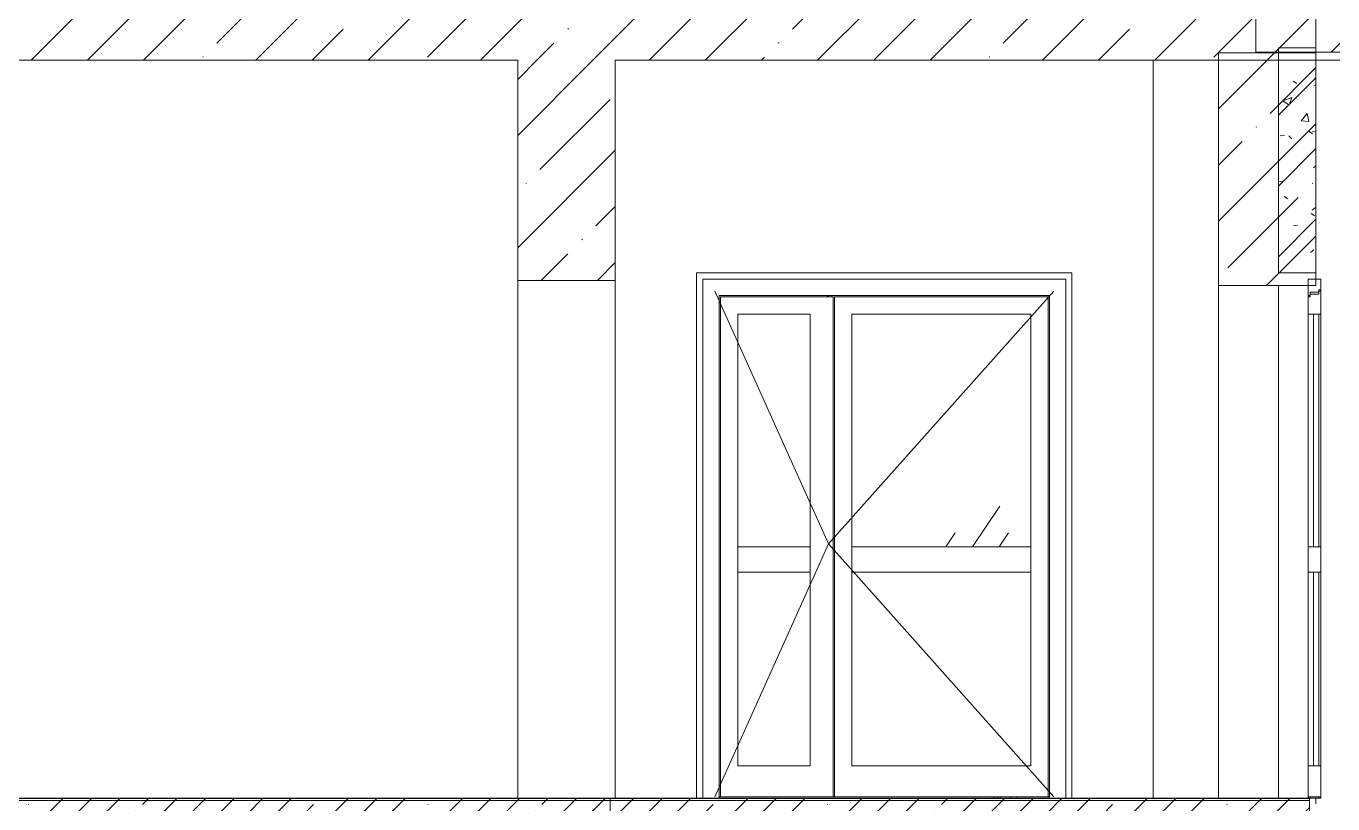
# Model space of a CAD drawing. Header units: millimetres. Extents: x -515342 to 330399, y -224905 to 507333.
# Drawn here: x 218485 to 223707, y 94758 to 97868 of the extents above; entities that cross this region are included whole.
import ezdxf

# ---------------------------------------------------------------- set-up
doc = ezdxf.new("R2010")
doc.units = ezdxf.units.MM
doc.linetypes.add('ASVP_Невидимые', pattern=[5, 3, -2])
for name, color, linetype, lineweight in [('Двери', 7, 'Continuous', 0), ('Двери открывание', 7, 'Continuous', 0), ('Лестницы', 7, 'Continuous', 0), ('Отметки', 7, 'Continuous', 0), ('Перекрытие', 7, 'Continuous', 0), ('Стены внутренние', 7, 'Continuous', 0), ('Стены несущие', 7, 'Continuous', 0), ('Стены перегородки', 7, 'Continuous', 0)]:
    doc.layers.add(name, color=color, linetype=linetype, lineweight=lineweight)
pattern_1 = [(45, (223568.56, 95610.5), (-224.5064, 224.5064), []), (45, (223793.07, 95610.5), (-224.5064, 224.5064), [396.875, -79.375, 3.353, -76.022])]
pattern_2 = [(45, (223568.56, 95610.5), (-114.0493, 114.0493), []), (45, (223682.61, 95610.5), (-114.0493, 114.0493), [201.613, -40.323, 3.353, -36.97])]

# ---------------------------------------------------------------- blocks, each defined once
blk = doc.blocks.new('Дверь_Алюминиевая_Противопожарная__ТПТ75__2 полотна - АР_Дверь_ТПТ75_1450х2075_h__Средник_EIS60_Л-10663339-О_АР_П_Разрез 3-3')
at = {"layer": 'Двери'}
h = blk.add_hatch(dxfattribs=at)
h.set_pattern_fill('FP_2', color=256, style=0, pattern_type=2)
h.set_pattern_definition([(236.31, (-5209.4, 8823.7), (-1778, -3556), [641.07, -5769.6]), (236.31, (-5173.8, 8717), (-1778, -3556), [384.64, -6026.03]), (236.31, (-5387.2, 8717), (-1778, -3556), [384.64, -6026.03])])
h.paths.add_polyline_path([(-8060, 7755), (-7345, 7755), (-7345, 8685), (-8060, 8685), (-8060, 7839.74)])
for p, q in [((-8655, 6750), (-8655, 8825)), ((-7205, 8825), (-8655, 8825)), ((-7205, 6750), (-7205, 8825)), ((-8589.5, 8759.5), (-8589.5, 6750)), ((-8589.5, 8759.5), (-7270.5, 8759.5)), ((-8584.5, 8754.5), (-8134.5, 8754.5)), ((-8584.5, 8754.5), (-8584.5, 6755)), ((-8157.5, 8759.5), (-8157.5, 8754.5)), ((-8152.5, 8759.5), (-8152.5, 8754.5)), ((-8139.5, 8759.5), (-8139.5, 8754.5)), ((-8134.5, 6755), (-8134.5, 8754.5)), ((-8129.5, 6755), (-8129.5, 8754.5)), ((-8129.5, 8754.5), (-7275.5, 8754.5)), ((-7275.5, 8754.5), (-7275.5, 6755)), ((-7270.5, 8759.5), (-7270.5, 6750)), ((-8515, 6878.7), (-8515, 8685)), ((-8515, 8685), (-8227, 8685)), ((-8227, 6878.7), (-8227, 8685)), ((-8060, 8685), (-8060, 6878.7)), ((-7345, 8685), (-8060, 8685)), ((-7345, 6878.7), (-7345, 8685)), ((-8515, 7654), (-8515, 7755)), ((-8227, 7755), (-8515, 7755)), ((-8227, 7755), (-8227, 7654)), ((-8060, 7654), (-8060, 7755)), ((-7345, 7755), (-8060, 7755)), ((-7345, 7755), (-7345, 7654)), ((-8227, 7654), (-8515, 7654)), ((-7345, 7654), (-8060, 7654)), ((-8227, 6878.7), (-8515, 6878.7)), ((-7345, 6878.7), (-8060, 6878.7)), ((-8584.5, 6755), (-8589.5, 6755)), ((-8134.5, 6755), (-8584.5, 6755)), ((-8134.5, 6755), (-8129.5, 6755)), ((-7275.5, 6755), (-8129.5, 6755)), ((-7275.5, 6755), (-7270.5, 6755))]:
    blk.add_line(p, q, dxfattribs=at)
at = {"layer": 'Двери', "linetype": 'ASVP_Невидимые'}
for p, q in [((-8655, 6750), (-8655, 8825)), ((-8655, 8825), (-7205, 8825)), ((-7205, 8825), (-7205, 6750))]:
    blk.add_line(p, q, dxfattribs=at)
at = {"layer": 'Двери открывание'}
for q in [(-8607.5, 8777.5), (-7252.5, 8777.5), (-8607.5, 6755), (-7252.5, 6755)]:
    blk.add_line((-8152.5, 7766.25), q, dxfattribs=at)
blk = doc.blocks.new('Дверь_Алюминиевая_Противопожарная__ТПТ75__2 полотна - АР_Дверь_ТПТ75_1450х2075_h__Средник_EIS60_Пр-10663336-О_АР_П_Разрез 3-3')
at = {"layer": 'Двери'}
for p, q in [((-7490.5, 3405), (-7490.5, 3400)), ((-7477.5, 3405), (-7477.5, 3400)), ((-7467.5, 3405), (-7467.5, 3400)), ((-7425, 3405), (-7425, 3400))]:
    blk.add_line(p, q, dxfattribs=at)
at = {"layer": 'Двери', "linetype": 'ASVP_Невидимые'}
for p, q in [((-7425, 3405), (-7425, 3400)), ((-7400, 3400), (-7400, 3405))]:
    blk.add_line(p, q, dxfattribs=at)
blk = doc.blocks.new('Дверь_Алюминиевая_Противопожарная__ТПТ75__2 полотна - АР_Дверь_ТПТ75_1450х2075_h__Средник_EI30_Пр-V160-О_АР_П_Разрез 3-3')
at = {"layer": 'Двери', "lineweight": 18}
for p, q in [((-6185, 8825), (-6236, 8825)), ((-6236, 8825), (-6236, 8759.5)), ((-6193, 8772.5), (-6193, 8782.5)), ((-6193, 8782.5), (-6185, 8782.5)), ((-6185, 8777.5), (-6193, 8777.5)), ((-6193, 8777.5), (-6193, 8764.5)), ((-6185, 8782.5), (-6185, 8825)), ((-6185, 8685), (-6185, 8777.5)), ((-6236, 8759.5), (-6228, 8759.5)), ((-6228, 8754.5), (-6236, 8754.5)), ((-6236, 8754.5), (-6236, 8685)), ((-6228, 8759.5), (-6228, 8772.5)), ((-6228, 8772.5), (-6193, 8772.5)), ((-6193, 8764.5), (-6228, 8764.5)), ((-6228, 8764.5), (-6228, 8754.5)), ((-6236, 8685), (-6185, 8685)), ((-6215, 8685), (-6215, 7755)), ((-6193, 8685), (-6215, 8685)), ((-6193, 7755), (-6193, 8685)), ((-6185, 7755), (-6236, 7755)), ((-6236, 7755), (-6236, 7654)), ((-6215, 7755), (-6193, 7755)), ((-6185, 7654), (-6185, 7755)), ((-6236, 7654), (-6185, 7654)), ((-6215, 7654), (-6215, 6878.7)), ((-6193, 7654), (-6215, 7654)), ((-6193, 6878.7), (-6193, 7654)), ((-6185, 6878.7), (-6236, 6878.7)), ((-6236, 6878.7), (-6236, 6755)), ((-6215, 6878.7), (-6193, 6878.7)), ((-6185, 6755), (-6185, 6878.7)), ((-6236, 6755), (-6185, 6755)), ((-6230.5, 6750), (-6228, 6750)), ((-6228, 6750), (-6193, 6750)), ((-6185, 6750), (-6193, 6750))]:
    blk.add_line(p, q, dxfattribs=at)
at = {"layer": 'Двери'}
for p, q in [((-6185, 8782.5), (-6185, 8777.5)), ((-6236, 8759.5), (-6236, 8754.5)), ((-6236, 8685), (-6236, 7755)), ((-6185, 8685), (-6185, 7755)), ((-6236, 7654), (-6236, 6878.7)), ((-6185, 7654), (-6185, 6878.7)), ((-6236, 6755), (-6236, 6750)), ((-6228, 6750), (-6230.5, 6750)), ((-6228, 6755), (-6228, 6750)), ((-6193, 6750), (-6228, 6750)), ((-6193, 6755), (-6193, 6750)), ((-6185, 6750), (-6193, 6750)), ((-6185, 6755), (-6185, 6750))]:
    blk.add_line(p, q, dxfattribs=at)

msp = doc.modelspace()

# ---------------------------------------------------------------- hatches: boundary and pattern name
at = {"layer": 'Лестницы'}
h = msp.add_hatch(dxfattribs=at)
h.set_pattern_fill('FP_1', color=256, style=0, pattern_type=2)
h.set_pattern_definition(pattern_1)
h.paths.add_polyline_path([(224972.8865, 97692.854), (224972.8865, 97963.4897), (223399.7438, 97963.4897), (223399.7438, 97763.4897), (224835.3871, 97763.4897), (224926.8924, 97716.482)])
at = {"layer": 'Перекрытие'}
h = msp.add_hatch(dxfattribs=at)
h.set_pattern_fill('FP_1', color=256, style=0, pattern_type=2)
h.set_pattern_definition(pattern_1)
h.paths.add_polyline_path([(220563.4156, 97731.3929), (223639.7438, 97731.3929), (223639.7438, 97951.3929), (214439.7438, 97951.3929), (214439.7438, 97731.3929), (220556.7663, 97731.3929)])
h = msp.add_hatch(dxfattribs=at)
h.set_pattern_fill('FP_11', color=256, style=0, pattern_type=2)
h.set_pattern_definition(pattern_2)
h.paths.add_polyline_path([(220776.2682, 94771.3929), (220819.7438, 94771.3929), (220819.7438, 94779.3929), (214439.7438, 94779.3929), (214439.7438, 94771.3929), (220749.6616, 94771.3929)])
h = msp.add_hatch(dxfattribs=at)
h.set_pattern_fill('FP_11', color=256, style=0, pattern_type=2)
h.set_pattern_definition(pattern_2)
h.paths.add_polyline_path([(220137.7106, 94711.3929), (220819.7438, 94711.3929), (220819.7438, 94771.3929), (214439.7438, 94771.3929), (214439.7438, 94711.3929), (220031.2843, 94711.3929)])
h = msp.add_hatch(dxfattribs=at)
h.set_pattern_fill('FP_11', color=256, style=0, pattern_type=2)
h.set_pattern_definition(pattern_2)
h.paths.add_polyline_path([(223614.2438, 94771.3929), (223614.2438, 94779.3929), (220819.7438, 94779.3929), (220819.7438, 94771.3929), (223543.351, 94771.3929)])
h = msp.add_hatch(dxfattribs=at)
h.set_pattern_fill('FP_11', color=256, style=0, pattern_type=2)
h.set_pattern_definition(pattern_2)
h.paths.add_polyline_path([(220819.7438, 94711.3929), (223614.2438, 94711.3929), (223614.2438, 94771.3929), (220819.7438, 94771.3929), (220819.7438, 94759.3897)])
at = {"layer": 'Стены внутренние'}
h = msp.add_hatch(dxfattribs=at)
h.set_pattern_fill('FP_1', color=256, style=0, pattern_type=2)
h.set_pattern_definition(pattern_1)
h.paths.add_polyline_path([(220449.7438, 86831.3929), (220839.7438, 86831.3929), (220839.7438, 87681.3929), (220449.7438, 87681.3929), (220449.7438, 86977.174)])
h.paths.add_polyline_path([(220669.8419, 87901.3929), (220839.7438, 87901.3929), (220839.7438, 87931.3929), (220449.7438, 87931.3929), (220449.7438, 87901.3929), (220616.6288, 87901.3929)])
h.paths.add_polyline_path([(220449.7438, 90131.3929), (220839.7438, 90131.3929), (220839.7438, 91081.3929), (220449.7438, 91081.3929), (220449.7438, 90312.4093)])
h.paths.add_polyline_path([(220616.6288, 91301.3929), (220839.7438, 91301.3929), (220839.7438, 91331.3929), (220449.7438, 91331.3929), (220449.7438, 91301.3929), (220603.3255, 91301.3929)])
h.paths.add_polyline_path([(220449.7438, 93501.3929), (220839.7438, 93501.3929), (220839.7438, 94431.3929), (220449.7438, 94431.3929), (220449.7438, 93554.9992)])
h.paths.add_polyline_path([(220573.3942, 94651.3929), (220839.7438, 94651.3929), (220839.7438, 94681.3929), (220449.7438, 94681.3929), (220449.7438, 94651.3929), (220570.065, 94651.3929)])
h.paths.add_polyline_path([(220616.6288, 96851.3929), (220839.7438, 96851.3929), (220839.7438, 97731.3929), (220449.7438, 97731.3929), (220449.7438, 96851.3929), (220609.9794, 96851.3929)])
h.paths.add_polyline_path([(220510.2025, 97951.3929), (220839.7438, 97951.3929), (220839.7438, 97981.3929), (220449.7438, 97981.3929), (220449.7438, 97951.3929), (220456.9894, 97951.3929)])
h.paths.add_polyline_path([(220449.7438, 100151.3929), (220839.7438, 100151.3929), (220839.7438, 101361.3929), (220449.7438, 101361.3929), (220449.7438, 100318.1152)])
h = msp.add_hatch(dxfattribs=at)
h.set_pattern_fill('FP_32', color=256, style=0, pattern_type=2)
h.set_pattern_definition([(45, (223568.56, 95610.5), (-141.421, 141.421), [])])
h.paths.add_polyline_path([(223490.1378, 96881.3929), (223639.7438, 96881.3929), (223639.7438, 97781.3929), (223489.7438, 97781.3929), (223489.7438, 96881.3929)])
h = msp.add_hatch(dxfattribs=at)
h.set_pattern_fill('FP_33', color=256, style=0, pattern_type=2)
h.set_pattern_definition([(50, (223568.56, 95610.5), (364.368, -31.88), [38.1, -419.1]), (355, (223568.56, 95610.5), (-70.486, 382.113), [30.48, -335.28]), (100.451, (223598.92, 95607.84), (293.885, 350.233), [32.38, -356.18]), (46.184, (223568.56, 95712.1), (542.16, -84.09), [57.15, -628.65]), (96.636, (223613.74, 95705.1), (474.8, 494.86), [48.57, -534.27]), (351.184, (223568.56, 95712.1), (474.81, 494.85), [45.72, -502.92]), (21, (223619.36, 95686.7), (303.23, -204.53), [38.1, -419.1]), (326, (223619.36, 95686.7), (123.604, 368.376), [30.48, -335.28]), (71.451, (223644.63, 95669.65), (426.834, 163.84), [32.38, -356.18]), (37.5, (223568.56, 95610.49), (6.177, 169.11), [16.764, -314.452, 16.764, -323.596, -336.55]), (37.5, (223568.56, 95610.49), (6.177, 169.11), [-671.576, 16.764, -319.786]), (7.5, (223568.56, 95610.5), (133.639, 200.361), [16.764, -177.292, 16.764, -306.832, -128.27]), (7.5, (223568.56, 95610.5), (133.639, 200.361), [-517.652, 16.764, -111.506]), (327.5, (223455.28, 95610.49), (271.182, -11.458), [16.764, -110.236, 16.764, -379.476, -525.78]), (327.5, (223455.28, 95610.49), (271.182, -11.458), [-523.24, 16.764, -509.016]), (317.5, (223404.48, 95610.5), (296.259, 50.853), [16.764, -148.336, 16.764, -246.38, -373.38]), (317.5, (223404.48, 95610.5), (296.259, 50.853), [-428.244, 16.764, -356.616])])
h.paths.add_polyline_path([(223490.1378, 96881.3929), (223639.7438, 96881.3929), (223639.7438, 97781.3929), (223489.7438, 97781.3929), (223489.7438, 96881.3929)])
h = msp.add_hatch(dxfattribs=at)
h.set_pattern_fill('FP_1', color=256, style=0, pattern_type=2)
h.set_pattern_definition(pattern_1)
h.paths.add_polyline_path([(223639.7438, 96831.3929), (223639.7438, 97761.3929), (223249.7438, 97761.3929), (223249.7438, 96831.3929), (223543.351, 96831.3929)])

# ---------------------------------------------------------------- linework, layer by layer
at = {"layer": 'Лестницы'}
for p, q in [((223399.7438, 97963.4897), (223399.7438, 97763.4897)), ((223399.7438, 97763.4897), (224835.3871, 97763.4897))]:
    msp.add_line(p, q, dxfattribs=at)
at = {"layer": 'Отметки'}
msp.add_line((220590.9803, 94781.3929), (216929.1322, 94781.3929), dxfattribs=at)
at = {"layer": 'Перекрытие'}
for p, q in [((223639.7438, 97731.3929), (223639.7438, 97951.3929)), ((214439.7438, 97731.3929), (220449.7438, 97731.3929)), ((220839.7438, 97731.3929), (223639.7438, 97731.3929)), ((224897.8667, 97731.3929), (223639.7438, 97731.3929)), ((223614.2438, 94781.3929), (214439.7438, 94781.3929)), ((223614.2438, 94779.3929), (214439.7438, 94779.3929)), ((223614.2438, 94771.3929), (214439.7438, 94771.3929)), ((220819.7438, 94781.3929), (220819.7438, 94771.3929)), ((220819.7438, 94771.3929), (220819.7438, 94651.3929)), ((223614.2438, 94771.3929), (223614.2438, 94781.3929)), ((223614.2438, 94651.3929), (223614.2438, 94771.3929))]:
    msp.add_line(p, q, dxfattribs=at)
at = {"layer": 'Стены внутренние'}
for p, q in [((222989.7438, 97731.3929), (222989.7438, 94781.3929)), ((221164.7438, 94781.3929), (221164.7438, 96881.3929)), ((221164.7438, 96881.3929), (222664.7438, 96881.3929)), ((222664.7438, 96881.3929), (222664.7438, 94781.3929)), ((220449.7438, 94781.3929), (220449.7438, 96851.3929)), ((220839.7438, 96851.3929), (220839.7438, 94781.3929)), ((223249.7438, 94781.3929), (223249.7438, 96831.3929)), ((223489.7438, 94781.3929), (223489.7438, 96831.3929)), ((223639.7438, 94781.3929), (223639.7438, 94758.0595))]:
    msp.add_line(p, q, dxfattribs=at)
at = {"layer": 'Стены несущие'}
for p, q in [((220449.7438, 97731.3929), (220449.7438, 96851.3929)), ((220839.7438, 96851.3929), (220839.7438, 97731.3929)), ((223639.7438, 97761.3929), (223249.7438, 97761.3929)), ((223249.7438, 97761.3929), (223249.7438, 96831.3929)), ((223639.7438, 96831.3929), (223639.7438, 96881.3929)), ((220449.7438, 96851.3929), (220839.7438, 96851.3929)), ((223249.7438, 96831.3929), (223639.7438, 96831.3929))]:
    msp.add_line(p, q, dxfattribs=at)
at = {"layer": 'Стены перегородки'}
for p, q in [((223639.7438, 97781.3929), (223489.7438, 97781.3929)), ((223489.7438, 97781.3929), (223489.7438, 96881.3929)), ((223639.7438, 96881.3929), (223639.7438, 97781.3929)), ((223489.7438, 96881.3929), (223639.7438, 96881.3929))]:
    msp.add_line(p, q, dxfattribs=at)

# ---------------------------------------------------------------- block references
at = {"layer": 'Двери'}
for name, p in [('Дверь_Алюминиевая_Противопожарная__ТПТ75__2 полотна - АР_Дверь_ТПТ75_1450х2075_h__Средник_EIS60_Л-10663339-О_АР_П_Разрез 3-3', (229844.7438, 88031.3929)), ('Дверь_Алюминиевая_Противопожарная__ТПТ75__2 полотна - АР_Дверь_ТПТ75_1450х2075_h__Средник_EI30_Пр-V160-О_АР_П_Разрез 3-3', (229844.7438, 88031.3929)), ('Дверь_Алюминиевая_Противопожарная__ТПТ75__2 полотна - АР_Дверь_ТПТ75_1450х2075_h__Средник_EIS60_Пр-10663336-О_АР_П_Разрез 3-3', (229844.7438, 91381.3929))]:
    msp.add_blockref(name, p, dxfattribs=at)

doc.saveas('drawing.dxf')
